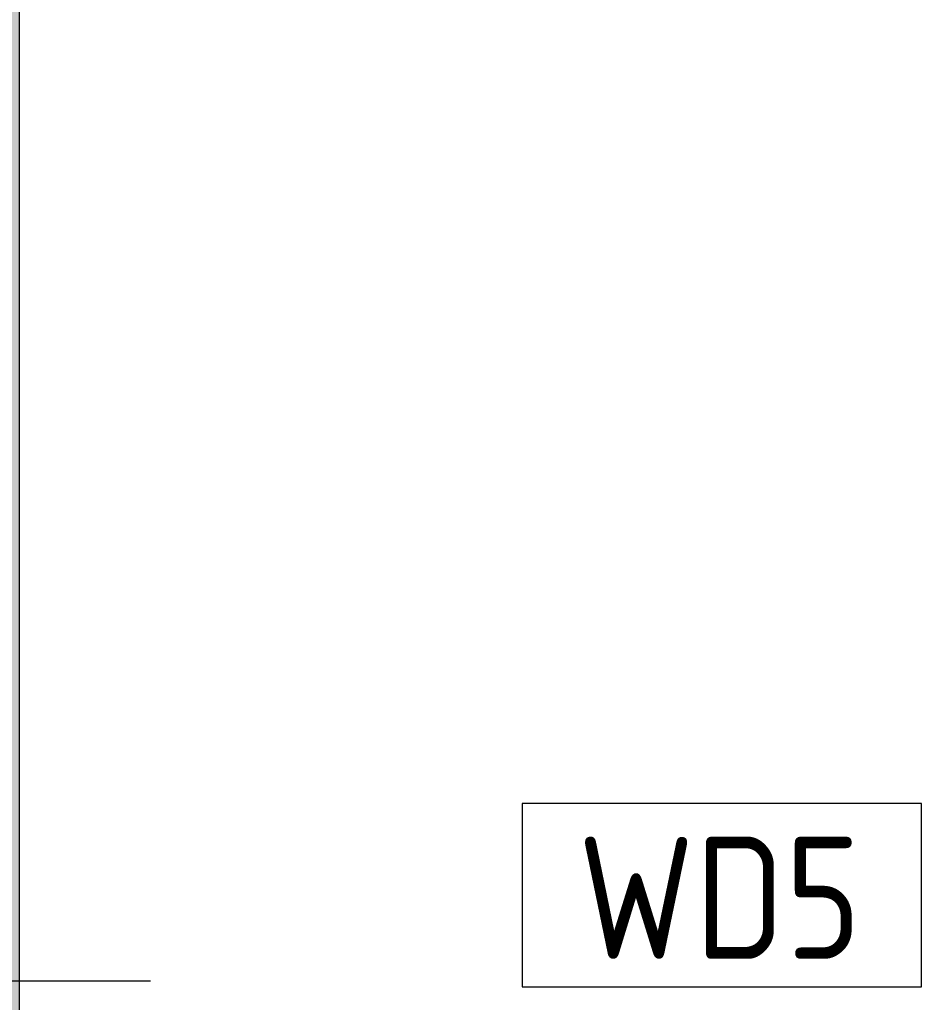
# Model space of a CAD drawing. Header units: millimetres. Extents: x -3129 to 197107, y -8553 to 29000.
# Drawn here: x 3730 to 5205, y 1299 to 2907 of the extents above; entities that cross this region are included whole.
import ezdxf

# ---------------------------------------------------------------- set-up
doc = ezdxf.new("R2010")
doc.units = ezdxf.units.MM
doc.layers.add('A-WALL-IDEN', color=7, linetype='Continuous', lineweight=9)
doc.layers.add('I-WALL', color=7, linetype='Continuous', lineweight=9)
doc.styles.add('GOST Common_1', font='GOST_Common.ttf', dxfattribs={"width": 0.9, "height": 200})

# ---------------------------------------------------------------- blocks, each defined once
blk = doc.blocks.new('М_стена2 - Типоразмер-30678229-План монтажа стен и перегородок 2 этажа  в осях 1-12')
at = {"layer": 'A-WALL-IDEN'}
for p, q in [((3.258, 1.523), (-3.273, 1.523)), ((-3.273, 1.523), (-3.273, -1.477)), ((3.258, -1.477), (3.258, 1.523)), ((-3.273, -1.477), (3.258, -1.477))]:
    blk.add_line(p, q, dxfattribs=at)

msp = doc.modelspace()

# ---------------------------------------------------------------- hatches: boundary and pattern name
at = {"layer": 'I-WALL'}
h = msp.add_hatch(dxfattribs=at)
h.set_pattern_fill('FP_15', color=256, style=0, pattern_type=2)
h.set_pattern_definition([(45, (0, 0), (-57.0246, 57.0246), []), (45, (57.025, 0), (-57.0246, 57.0246), [100.806, -20.161, 3.353, -16.808])])
h.paths.add_polyline_path([(3730, -100), (3730, 7900), (3510, 7900), (3510, -100)])

# ---------------------------------------------------------------- linework, layer by layer
at = {"layer": 'A-WALL-IDEN'}
msp.add_line((3192.6, 1334.1), (3943.8, 1334.1), dxfattribs=at)
at = {"layer": 'I-WALL'}
msp.add_line((3730, -100), (3730, 7700), dxfattribs=at)

# ---------------------------------------------------------------- block references
at = {"layer": 'A-WALL-IDEN', "xscale": 99.99999999999993, "yscale": 99.99999999999993, "zscale": 99.99999999999993}
msp.add_blockref('М_стена2 - Типоразмер-30678229-План монтажа стен и перегородок 2 этажа  в осях 1-12', (4879, 1472.1), dxfattribs=at)

# ---------------------------------------------------------------- texts
at = {"layer": 'A-WALL-IDEN', "insert": (4642.5, 1570.1), "char_height": 200, "width": 584.43, "attachment_point": 1, "style": 'GOST Common_1'}
msp.add_mtext('WD5', dxfattribs=at)

doc.saveas('drawing.dxf')
